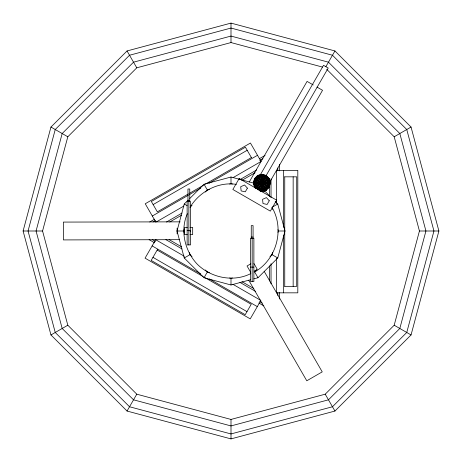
<?xml version="1.0" encoding="UTF-8"?>
<svg xmlns="http://www.w3.org/2000/svg" width="462" height="462" viewBox="0 0 462 462"><rect width="100%" height="100%" fill="white"/><g stroke="black" fill="none" stroke-linecap="round" stroke-linejoin="round"><path stroke-width="0.69" d="M187.133 230.474L187.133 201.623L190.563 201.623L190.563 244.9L187.133 244.9L187.133 230.474L190.563 230.474L190.125 231.82M188.848 201.623L188.848 244.9M250.456 267.105L250.456 238.253L253.881 238.253L253.881 281.531L250.456 281.531L250.456 267.105L253.881 267.105M252.171 238.253L252.165 281.531M250.86 273.568C233.466 282.426 211.336 277.893 197.528 264.472C184.869 251.328 179.81 230.602 187.381 213.675M272.551 209.425L271.991 207.334C284.8 229.192 276.686 259.465 254.666 271.991L257.992 277.743L277.749 257.987L284.979 231L277.749 204.013L275.213 201.478M255.399 188.155L254.51 187.249L253.367 182.923L254.51 178.598L257.623 175.427L261.879 174.266L266.135 175.427L269.254 178.598L270.391 182.923L269.254 187.249L266.135 190.419L261.879 191.58L260.054 191.083M23.1 231L50.953 127.05L127.05 50.953L231 23.1L334.95 50.953L411.047 127.05L438.9 231L411.047 334.95L334.95 411.047L231 438.9L127.05 411.047L50.953 334.95L23.1 231L42.562 231L67.81 136.781L136.781 67.81L231 42.562L322.447 67.065M250.375 279.781L231 284.979L204.013 277.743L184.257 257.987L177.027 231L184.257 204.013L188.311 199.959M184.038 232.392L183.668 231L184.038 229.608M269.952 256.705L271.991 254.666L272.551 252.575M277.962 232.392L278.332 231L277.962 229.608M42.562 231L67.81 325.219L136.781 394.19L231 419.438L325.219 394.19L394.19 325.219L419.438 231L394.19 136.781L326.738 69.329M249.226 182.08L307.08 81.399L313.265 84.95M264.339 191.563L265.055 190.315M270.074 181.583L322.54 90.281L316.972 87.081M157.542 249.411L151.178 260.429L245.207 314.714L251.213 304.308L204.493 277.385M260.314 174.821L323.527 65.327L328.211 68.035L266.077 175.658M127.05 411.047L136.781 394.19M204.013 277.743L207.334 271.991L209.425 272.551M325.866 66.684L334.95 50.953M261.792 182.837L266.135 175.427M258.021 189.738L261.879 190.794L265.737 189.738L268.566 186.862L269.606 182.923L268.566 178.985L265.737 176.109L261.879 175.058L258.021 176.109L255.191 178.985L254.152 182.923L255.191 186.862L258.021 189.738L261.966 183.01M190.009 207.334C199.422 191.701 218.133 181.451 236.446 184.384M257.732 175.612L254.695 178.702L253.58 182.923L254.695 187.145M268.197 188.028L269.069 187.145L270.178 182.923L269.069 178.702L266.897 176.496M189.83 198.441L204.013 184.257L231 177.021L253.84 183.143M190.523 206.826L192.048 205.295M205.295 192.048L207.334 190.009L209.425 189.449M254.666 271.991L256.705 269.952M153.136 204.579L247.187 150.277M188.484 193.878L157.34 211.862L151.351 201.49L245.403 147.193L251.415 157.6M189.726 193.162L203.43 185.25M205.301 184.171L251.392 157.559M152.31 216.02L188.415 195.178M189.657 194.456L200.866 187.988M208.957 183.316L257.507 155.284M149.734 222.003L154.718 219.121M259.477 158.639L265.09 155.399M152.98 221.991L155.475 220.547M259.713 160.366L262.832 158.564M156.497 221.835L183.888 206.023M233.062 177.633L261.076 161.457L250.433 143.029L145.235 203.765L155.873 222.193M166.499 222.02L182.051 213.04M239.917 179.631L256.716 169.929M169.745 222.008L181.578 215.177M242.007 180.29L255.088 172.736M50.953 334.95L67.81 325.219M184.257 257.987L190.009 254.666L192.048 256.705M272.568 206.999L277.749 204.013M394.19 136.781L411.047 127.05M250.785 263.825L247.037 265.985L250.722 272.366M254.175 271.148L257.299 269.34L253.95 263.542M269.254 178.598L261.74 182.871L269.254 187.249M254.51 187.249L262.018 182.981L254.51 178.598M258.425 175.421L261.879 174.48L266.031 175.612M261.879 191.366L266.031 190.234M229.608 184.038L231 183.668L232.392 184.038M229.608 277.962L231 278.332L232.392 277.962M253.84 278.857L257.992 277.743M180.18 221.847L63.363 222.083L63.404 239.917L179.522 239.68M284.707 176.831L296.725 176.831L296.725 286.342L284.707 286.342M253.367 182.923L270.391 182.923M187.947 200.427L189.749 200.427M187.341 227.396L184.673 227.396L184.673 234.604L187.341 234.604M190.015 227.396L192.683 227.396L192.683 234.604L190.015 234.604M177.027 231L183.668 231M278.332 231L284.979 231M419.438 231L438.9 231M251.264 237.058L253.072 237.058M259.84 190.679L261.879 191.233L265.962 190.119L268.948 187.081L270.045 182.923L268.948 178.765L265.962 175.727L261.879 174.613L257.802 175.727L254.81 178.765L253.713 182.923L254.81 187.081L256.306 188.6M50.953 127.05L67.81 136.781M184.257 204.013L187.133 205.671M271.991 254.666L277.749 257.987M394.19 325.219L411.047 334.95M169.121 239.634L181.578 246.823M242.007 281.71L253.84 288.542M165.875 239.622L182.051 248.96M239.917 282.369L255.474 291.355M184.332 256.254L155.706 239.726L145.062 258.154L250.237 318.872L260.874 300.444L232.871 284.28M152.356 239.651L155.475 241.453M259.713 301.634L262.208 303.072M149.111 239.639L154.718 242.879M258.853 303.003L263.842 305.879M152.137 245.9L200.681 273.926M209.39 278.956L257.311 306.624M157.167 250.058L203.245 276.663M152.962 257.34L246.991 311.631M264.068 190.332L270.657 196.922M205.295 269.952L207.334 271.991M257.623 175.427L261.966 182.837M261.792 183.01L266.135 190.419M264.172 271.31L322.228 371.875L306.791 380.792L248.729 280.226M127.05 50.953L136.781 67.81M204.013 184.257L207.334 190.009M325.219 394.19L334.95 411.047M189.449 252.575L190.009 254.666M293.156 176.831L293.156 286.342M284.748 176.831L284.748 286.342M283.662 170.345L283.662 227.264M283.662 235.187L283.662 292.833M279.429 164.397L279.429 170.882M279.429 292.562L279.429 299.041M277.812 167.937L277.812 170.819M277.812 292.625L277.812 295.507M276.53 203.488L276.53 170.345L297.811 170.345L297.811 292.833L276.53 292.833L276.53 258.246M271.032 178.91L271.032 197.592M271.032 263.692L271.032 283.807M269.415 186.042L269.415 196.113M269.415 265.887L269.415 280.994M261.879 174.266L261.879 182.692M261.879 183.154L261.879 191.58M253.072 238.253L253.072 225.635L251.264 225.635L251.264 238.253M231 23.1L231 42.562M231 177.021L231 183.668M231 278.332L231 284.979M231 419.438L231 438.9M189.749 201.623L189.749 188.998L187.947 188.998L187.947 201.623M177.102 228.176L177.102 233.824M255.653 179.244L254.683 182.923L255.653 186.602L258.293 189.281L261.879 190.263L265.471 189.281L268.11 186.602L269.075 182.923L268.11 179.244L265.471 176.565L261.879 175.583L258.293 176.565L255.653 179.244M256.185 179.551L255.295 182.923L256.185 186.302L258.599 188.756L261.879 189.651L265.159 188.756L267.579 186.302L268.468 182.923L267.579 179.551L265.159 177.09L261.879 176.195L258.599 177.09L256.185 179.551M256.78 179.885L255.977 182.923L256.78 185.961L258.945 188.167L261.879 188.964L264.813 188.167L266.984 185.961L267.781 182.923L266.984 179.885L264.813 177.685L261.879 176.882L258.945 177.685L256.78 179.885M257.426 180.255L256.728 182.923L257.426 185.591L259.326 187.52L261.879 188.213L264.437 187.52L266.331 185.591L267.036 182.923L266.331 180.255L264.437 178.332L261.879 177.633L259.326 178.332L257.426 180.255M258.131 180.654L257.53 182.923L258.131 185.193L259.731 186.821L261.879 187.41L264.027 186.821L265.633 185.193L266.228 182.923L265.633 180.654L264.027 179.025L261.879 178.442L259.731 179.025L258.131 180.654M258.87 181.075L258.379 182.923L258.87 184.771L260.164 186.088L261.879 186.556L263.6 186.088L264.893 184.771L265.379 182.923L264.893 181.075L263.6 179.758L261.879 179.291L260.164 179.758L258.87 181.075M259.638 181.514L259.263 182.923L259.638 184.332L260.608 185.326L261.879 185.672L263.149 185.326L264.125 184.332L264.495 182.923L264.125 181.514L263.149 180.521L261.879 180.174L260.608 180.521L259.638 181.514M260.424 181.959L260.17 182.923L261.07 184.54L262.693 184.54L263.334 183.888L263.588 182.923L262.693 181.306L261.07 181.306L260.424 181.959M261.221 182.415L261.221 183.431L262.225 183.749L262.537 182.415L261.879 182.005L261.221 182.415M55.244 129.527L28.049 231L55.244 332.473L129.527 406.756L231 433.951L332.473 406.756L406.756 332.473L433.951 231L406.756 129.527L332.473 55.244L231 28.049L129.527 55.244L55.244 129.527M62.179 133.53L36.065 231L62.179 328.47L133.53 399.821L231 425.935L328.47 399.821L399.821 328.47L425.935 231L399.821 133.53L328.47 62.179L231 36.065L133.53 62.179L62.179 133.53M239.166 178.546L232.854 189.478L270.334 211.117L276.646 200.185L239.166 178.546M247.407 188.144L245.287 191.817L241.141 190.933L240.696 186.717L244.571 184.996L247.407 188.144M269.271 200.768L267.151 204.441L263.005 203.557L262.56 199.341L266.435 197.615L269.271 200.768"/></g></svg>
